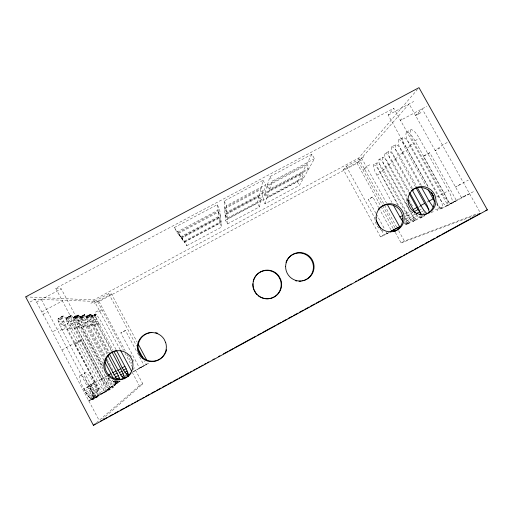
<?xml version="1.0" encoding="UTF-8"?>
<svg xmlns="http://www.w3.org/2000/svg" width="513" height="513" viewBox="0 0 513 513"><rect width="100%" height="100%" fill="white"/><g stroke="black" fill="none" stroke-linecap="round" stroke-linejoin="round"><path stroke-width="0.38" stroke-dasharray="2.56 1.92" d="M57.982 320.029L58.45 318.393L63.086 315.912L65.119 317.361L68.191 321.427L101.093 383.096L103.87 390.56L103.741 392.727L99.105 395.254L98.387 395.202L94.302 390.573L90.936 384.897L59.271 324.338L57.982 320.029L62.964 317.502L58.418 321.901L64.054 321.811L59.271 324.338L65.215 324.633L60.496 327.159M415.831 213.818L418.672 217.095L420.673 218.057L421.282 216.415L420.993 214.716M98.156 396.286C98.323 389.284 94.001 382.967 90.41 377.228A13.505 3.078 62.2 0 0 84.748 373.169A13.505 3.078 62.2 0 0 87.325 383.429C89.993 388.219 92.269 394.51 97.534 396.85L98.156 396.286L92.673 399.499C87.338 397.261 85.036 390.912 82.375 386.116A13.511 3.187 62.2 0 1 79.874 375.811A13.511 3.187 62.2 0 1 85.633 379.819C89.249 385.545 93.597 391.906 93.315 398.922M115.38 380.665L116.015 383.249L120.51 380.749L115.874 383.968L119.92 381.768L120.042 381.056L115.367 384.013L111.327 379.049M259.373 206.88L257.34 203.148L258.866 197.037L225.079 215.082L225.444 220.199L227.477 223.944L259.373 206.88L261.021 200.981L258.866 197.037M261.303 199.961L259.129 195.972L260.739 189.554L224.636 208.817L225.021 214.19L227.188 218.198L261.303 199.961L263.034 193.767L260.739 189.554M263.361 192.599L261.04 188.342L263.054 180.275L224.078 201.038L224.566 207.797L226.887 212.081L263.361 192.599L265.542 184.821L263.054 180.275M262.945 200.153L264.804 193.863L301.291 174.375L303.446 178.3L299.438 185.443L264.977 203.879L262.945 200.153L297.399 181.73L301.291 174.375M265.131 192.773L267.081 186.168L306.049 165.378L308.351 169.566L304.138 177.062L267.305 196.755L265.131 192.773L301.965 173.099L306.049 165.378M267.453 184.924L269.902 176.626L311.942 154.227L314.431 158.748L309.147 168.155L269.774 189.175L267.453 184.924L306.819 163.923L311.942 154.227M264.977 203.879L266.959 197.806L303.446 178.3M267.305 196.755L269.383 190.381L308.351 169.566M269.774 189.175L272.39 181.172L314.431 158.748M103.934 360.376L85.293 325.236L80.855 318.009L77.803 315.065L73.577 317.335L73.256 318.81L73.692 320.522L77.027 328.051L103.434 377.908L106.486 383.089L110.115 387.366L110.731 387.443L114.957 385.141L114.995 383.211L113.553 379.036M403.943 222.866L406.046 224.598L406.687 224.579L410.233 222.648L410.496 220.802L409.329 217.025L382.352 167.963L379.678 164.352L378.536 163.275L377.036 162.897L373.496 164.801L373.246 165.519L374.541 170.592L391.804 202.372M137.458 352.976L144.198 365.628L139.574 368.161L120.824 332.931L125.473 330.481L137.08 352.271M110.115 387.366L115.348 384.872L110.731 387.443L110.257 383.628L106.845 375.997M377.036 162.897L376.863 164.897L379.056 170.983L397.62 204.655M109.609 388.758L109.853 388.085L109.128 384.756L105.569 376.786L77.155 323.312L72.666 316.854L70.781 315.469L65.953 318.252L67.248 323.498L97.476 381.236L100.676 386.655L104.524 391.105L105.184 391.169L109.609 388.758L107.954 387.866L106.659 386.34L101.959 378.799L72.904 323.786L70.871 318.785L70.422 317.008L70.781 315.469M407.104 196.421L386.789 160.511L383.262 157.26L378.94 159.383C378.081 163.185 380.774 166.892 382.249 170.258L406.309 213.671L409.15 218.051L411.759 220.891L413.446 221.43L417.127 219.429L417.441 217.467L417.024 215.684L413.318 217.704L413.741 219.481L413.446 221.43M382.615 157.414C381.704 161.21 384.41 164.942 385.879 168.302L411.343 214.011L415.415 218.904L417.127 219.429M412.279 188.162L393.176 154.516L389.45 151.181L384.936 153.406C383.955 157.376 386.77 161.281 388.309 164.788L407.322 199.063M105.447 390.483L105.184 391.169L110.391 387.725L105.447 390.483L104.748 387.142L102.632 381.993L74.347 328.429L69.659 320.888L66.363 317.842L71.345 315.437L65.953 318.252L70.813 315.854L65.972 319.394L70.704 316.989L66.408 321.176L71.794 321.093L67.248 323.498L72.923 323.78L68.421 326.191M388.758 151.361C387.725 155.317 390.547 159.248 392.079 162.762L408.38 192.125M421.346 185.379L403.231 152.797C401.301 149.809 399.556 146.141 396.171 144.583L391.445 146.923C390.322 151.066 393.266 155.195 394.875 158.863L411.49 188.79M99.105 395.254L99.266 393.067L96.521 385.584L66.921 329.474C64.478 325.633 62.58 320.689 58.45 318.393L63.702 315.88L57.995 318.829M395.42 144.788C394.247 148.924 397.197 153.079 398.806 156.754L415.421 186.661M435.447 209.419L437.627 210.17L442.328 207.194C442.706 203.142 440.468 199.39 438.756 195.87L410.939 145.904C408.919 142.794 407.072 138.927 403.481 137.401L398.524 139.869C397.248 144.198 400.32 148.571 402.012 152.419L420.179 185.09M92.994 399.21C94.315 394.452 90.897 389.668 89.115 385.41L93.873 382.82M402.679 137.644C401.346 141.966 404.424 146.372 406.116 150.219L425.822 185.648M406.264 132.155C404.808 136.695 408.027 141.351 409.81 145.384L438.128 196.248L441.546 201.481L444.867 204.944L446.214 205.694L447.221 205.694L452.177 202.571C452.678 198.319 450.324 194.35 448.535 190.663L419.371 138.363C417.261 135.111 415.293 131.039 411.477 129.552L406.264 132.155L407.117 131.886C410.907 133.418 412.856 137.478 414.966 140.729L444.123 193.055C445.919 196.748 448.266 200.692 447.811 204.944L447.221 205.694M410.605 129.834C409.092 134.361 412.305 139.049 414.094 143.082L444.078 196.678L449.183 202.597L451.568 203.328M406.687 224.579L406.931 222.745L405.232 217.82M139.574 368.161L144.198 365.628M106.486 383.089L109.25 378.286L103.434 377.908M95.899 392.785L99.067 387.975L94.302 390.573M108.211 378.709L109.013 377.504M114.591 380.293L113.386 382.063L118.785 381.012L114.521 383.358L118.593 381.146L119.92 381.768M116.034 349.597L100.625 320.715L96.957 315.226L95.508 314.046L95.816 316.829L97.617 321.042L113.065 350.219M433.325 211.427L429.516 213.902M95.508 314.046L91.519 316.393L92.058 318.855L95.072 325.499L109.66 352.97M437.627 210.17L438.256 208.086L437.903 206.111L435.986 200.968M111.481 351.155L95.553 321.279L91.699 315.585L90.153 314.36L90.41 317.258L92.263 321.645L108.859 353.027M103.119 368.962L78.13 322.356L81.702 317.938L75.366 318.644L73.577 317.335L78.316 315.04L73.218 317.727L77.841 315.431L73.256 318.81L77.764 316.515L73.692 320.522L78.855 320.433L74.513 322.735L79.945 323.004L102.51 365.75M90.153 314.36L85.985 316.803L86.498 319.362L89.608 326.274L105.678 356.561M388.456 232.883L380.505 236.91L343.434 169.72L346.243 166.289L365.025 156.228M428.066 186.687L388.213 115.059L393.779 108.269L447.945 205.514L474.403 191.105M107.044 354.028L89.922 321.901L85.883 315.976L84.235 314.7L83.997 316.098L84.446 317.727L86.357 322.299L105.094 357.734M456.442 200.577L449.933 204.078L423.34 156.35L427.541 153.791L429.779 152.759L456.442 200.577L449.933 204.078M25.65 296.873L93.738 299.97L358.536 158.171L417.428 89.48M33.537 299.207L99.009 301.529L357.067 163.237L409.118 103.921L461.405 197.595L469.6 193.722M375.926 213.325L368.244 199.416L372.752 196.921L378.523 207.367M77.803 315.065L77.508 316.534L77.957 318.233L79.925 323.01L75.648 325.306M401.859 118.881L400.512 120.363L426.951 106.242M372.695 196.979L368.244 199.416M420.673 218.057L425.008 215.466L421.173 217.557M74.577 344.076L81.317 340.568L107.717 390.419L101.587 393.843L101.042 394.099L74.577 344.076L81.317 340.568M63.086 315.912L62.65 317.528L63.099 319.394L65.196 324.639L95.642 382.339L100.586 390.233L101.965 391.817L103.741 392.727M429.779 152.759L423.34 156.35M101.042 394.099L107.717 390.419M102.125 419.448L142.813 383.865L134.201 367.68M93.251 317.22L96.617 314.302L92.372 316.329L91.782 316.046L95.931 314.02L92.372 316.329L96.938 322.696L111.975 350.892M96.457 422.738L139.356 385.75L142.813 383.865M125.473 330.481L120.824 332.931M41.367 299.483L93.437 398.017L88.903 401.031L109.487 389.822L113.367 387.168L108.128 377.292M146.474 364.499L148.379 363.198L132.181 372.278L146.474 364.499L144.602 360.979M386.295 232.1L387.065 233.492L388.219 232.831M110.731 387.443L115.662 384.179L110.962 386.802M88.672 386.244L83.754 388.912M124.717 376.568L126.115 375.792M116.893 380.146L113.386 382.063L115.431 380.947M395.318 232.434L401.115 242.918L404.411 241.123L478.385 213.248M405.308 216.339L408.29 214.716M413.318 217.704L411.458 213.126L412.702 212.453M84.831 390.912L89.788 388.219M407.713 215.986L411.343 214.011M90.654 388.495L95.418 385.904M419.942 209.772L421.231 209.073M88.929 386.629L83.972 389.316L85.754 392.381L90.698 389.694M405.751 218.974L409.329 217.025M91.372 390.047L96.136 387.45M412.535 215.531L415.017 214.19M409.15 218.051L412.792 216.069M86.671 393.849L91.615 391.162M421.603 211.869L424.174 210.465M91.93 391.509L96.701 388.912M406.508 221.045L410.079 219.102M404.642 222.482L407.457 220.956L409.579 222.674L410.233 222.648M85.754 392.381L87.588 395.087L92.52 392.4M410.528 219.724L414.177 217.743M92.487 392.971L97.265 390.374M422.917 213.664L424.847 212.619M380.505 236.91L388.008 232.831M125.153 376.048L127.032 375.029M406.931 222.745L410.496 220.802M88.499 396.325L93.43 393.644M405.11 224.014L408.63 222.097M413.741 219.481L417.441 217.467M92.853 394.253L97.637 391.65M115.778 381.909L117.785 380.819M411.759 220.891L415.415 218.904M418.672 217.095L422.468 215.024M406.995 223.944L410.547 222.014M406.046 224.598L409.579 222.674M421.282 216.415L423.206 215.37M87.588 395.087L89.339 397.248L94.264 394.568M413.786 220.75L417.473 218.743M412.753 221.481L416.421 219.481M93.212 395.542L98.009 392.926M419.82 217.897L423.629 215.826L424.495 215.979M115.367 384.013L119.426 381.8M90.179 398.165L95.091 395.491M93.353 396.555L98.163 393.939M89.339 397.248L90.891 398.704L95.796 396.036M93.501 397.569L98.316 394.946M88.448 400.736L113.367 387.168M436.601 202.019L440.481 208.99L466.041 195.075M91.603 399.242L98.233 395.619M90.891 398.704L92.141 399.37L97.015 396.716M97.848 396.568L92.141 399.37M92.673 399.499L97.534 396.85M80.195 375.445L85.049 372.81M404.648 213.639L407.04 212.337M101.208 379.152L107.108 375.914M427.137 202.09L429.15 200.993M90.936 384.897L101.959 378.799M436.653 197.011L442.411 193.92M444.123 193.055L448.535 190.663M89.333 385.795L94.091 383.205M406.309 213.671L409.938 211.696M460.129 184.488L455.493 187.001L468.273 180.146M418.653 207.201L421.231 205.796M89.878 386.828L94.642 384.243M89.942 386.943L94.7 384.359M69.858 329.064L74.34 326.653M398.524 139.869L399.313 139.639C402.878 141.203 404.712 145.051 406.726 148.167L410.939 145.904M78.701 326.088L74.347 328.429L79.752 325.954M402.012 152.419L406.116 150.219M77.027 328.051L81.304 325.749M391.445 146.923L392.176 146.724C395.536 148.315 397.274 151.976 399.197 154.964L403.231 152.797M85.293 325.236L81.125 327.474L86.261 325.107M394.875 158.863L398.806 156.754M102.844 363.448L83.581 327.127L87.678 324.921M384.936 153.406L386.622 153.74L387.886 154.881L392.285 161.197L396.151 159.12M83.581 327.127L80.368 319.92L79.925 318.284L80.195 316.867L83.1 319.67L87.351 326.595L91.34 324.447M388.309 164.788L392.079 162.762M93.539 324.165L89.608 326.274L92.276 321.645L87.274 321.394L91.256 319.285L86.498 319.362L90.179 315.687L86.056 317.797L90.198 314.693L85.985 316.803L90.589 314.334L86.274 316.444L87.845 317.656L91.718 323.344L107.647 353.233M378.94 159.383L380.524 159.735L381.717 160.851L385.917 166.943L389.636 164.942M93.077 325.787L96.906 323.722M382.249 170.258L385.879 168.302M98.849 323.466L95.072 325.499L97.637 321.042L93.847 323.075L96.643 318.772L92.815 320.805L95.944 316.822L91.615 317.348L95.578 315.315L91.519 316.393L95.578 314.366L91.782 316.046M373.496 164.801L374.977 165.186L376.106 166.27L380.127 172.163L383.705 170.239M98.246 325.05L101.933 323.068M376.76 175.196L380.261 173.317M61.945 349.988L82.516 338.907M447.227 142.505L442.424 145.089L435.184 150.623L439.821 148.122M186.867 245.676L221.828 226.964L221.25 222.244L219.096 218.275L182.044 238.07L186.867 245.676L182.044 238.07M90.904 303.286L108.756 293.718L111.494 294L137.112 342.062M94.039 303.35L111.494 294M343.434 169.72L361.761 159.902M84.235 314.7L80.195 316.867L84.709 314.674L79.868 317.246L84.279 315.046L79.925 318.284L84.235 316.085L80.368 319.92L85.318 319.836L81.163 322.036L86.37 322.292L82.26 324.498M53.326 331.398L58.277 328.743M60.072 330.443L64.83 327.89M369.758 164.788L366.346 166.616L363.05 170.034L366.378 168.251M61.996 330.173L66.703 327.647M95.598 312.122L99.176 310.198L102.125 310.108L98.631 311.987M414.966 140.729L419.371 138.363M66.921 329.474L71.487 327.025M409.81 145.384L414.094 143.082M174.382 227.516L217.172 204.719L219.654 209.291L220.423 215.531L180.396 236.903L176.863 232.12L174.382 227.516L178.075 232.601L180.396 236.903M36.378 302.138L61.265 288.877L102.523 366.705M388.213 115.059L413.754 101.452M176.863 232.12L219.654 209.291M226.887 212.081L226.566 205.61L265.542 184.821M178.075 232.601L218.102 211.247L217.172 204.719M224.566 207.797L261.04 188.342M178.627 233.364L218.237 212.228L220.539 216.467L221.148 221.424L183.731 241.424L180.922 237.622L178.627 233.364L183.731 241.424M41.835 311.91L62.4 300.932M180.922 237.622L220.539 216.467M227.188 218.198L226.932 213.049L263.034 193.767M181.564 237.404L218.974 217.422L218.237 212.228M225.021 214.19L259.129 195.972M42.855 314.398L47.837 311.731M416.325 114.841L420.974 112.353M420.256 113.097L415.62 115.572L422.154 108.807L480.521 213.261M184.199 242.053L221.25 222.244M227.477 223.944L227.233 219.045L261.021 200.981M184.84 241.912L219.801 223.219L219.096 218.275M225.444 220.199L257.34 203.148M29.998 302.003L35.153 299.265L99.355 420.833M109.487 389.822L55.712 288.312L393.779 108.269M388.726 232.639L387.065 233.492M87.845 317.656L92.34 315.54L86.909 316.733L91.32 314.629L86.274 316.444M81.868 318.131L86.582 315.925L80.874 317.169M440.481 208.99L447.945 205.514M401.115 242.918L475.275 215.216M73.577 317.335L79.162 315.354L74.314 317.65L80.323 316.348L75.366 318.644L78.13 322.356M441.783 207.906L439.577 207.169L436.839 204.341M55.712 288.312L61.265 288.877M114.957 385.141L113.411 384.256L112.187 382.794L109.237 378.299M407.457 220.956L405.103 217.833M406.726 148.167L427.977 186.354M399.197 154.964L416.928 186.867M412.664 188.855L413.818 190.926M392.285 161.197L409.175 191.638M409.041 199.916L413.311 207.611M385.917 166.943L411.458 213.126M380.127 172.163L398.486 205.309M361.614 158.055L386.481 203.001M358.536 158.171L396.696 227.182M398.627 230.664L404.411 241.123M358.433 161.685L382.371 204.982M382.762 205.681L395.125 228.048M357.067 163.237L380.633 205.873M381.024 206.572L393.388 228.939M378.908 208.06L390.835 229.651M376.311 214.017L384.763 229.317M346.243 166.289L375.041 218.467M381.569 230.292L384.256 235.166M306.819 163.923L309.147 168.155M301.965 173.099L304.138 177.062M297.399 181.73L299.438 185.443M269.902 176.626L272.39 181.172M267.081 186.168L269.383 190.381M264.804 193.863L266.959 197.806M224.078 201.038L226.566 205.61M224.636 208.817L226.932 213.049M225.079 215.082L227.233 219.045M218.102 211.247L220.423 215.531M218.974 217.422L221.148 221.424M219.801 223.219L221.828 226.964M108.756 293.718L136.721 346.192M99.009 301.529L125.217 350.789M127.089 354.31L131.956 363.454M97.534 301.477L123.524 350.334M125.025 353.156L132.155 366.564M132.527 367.27L134.406 370.796M93.738 299.97L120.177 349.706M132.251 372.393L139.356 385.75M107.172 359.376L111.283 367.122M111.654 367.827L113.149 370.649M87.351 326.595L104.171 358.305M416.703 214.652A14.018 13.748 46.2 0 1 407.091 197.325M383.044 231.042A14.056 13.832 46.6 0 1 381.755 230.343M381.14 229.946A14.056 13.832 46.6 0 1 379.966 229.042M378.895 228.035A14.056 13.832 46.6 0 1 375.381 221.661M375.099 220.224A14.056 13.832 46.6 0 1 375.17 215.858M129.924 354.784A14.582 14.377 -47.4 0 1 131.738 357.183M132.745 359.196A14.582 14.377 -47.4 0 1 133.425 361.357"/><path stroke-width="0.77" d="M116.406 350.296L126.14 368.744L128.43 374.548L128.391 376.035C121.44 369.668 119.087 359.267 113.815 351.629M93.43 425.341L487.35 209.868L418.993 87.659L25.65 296.873L93.43 425.341L95.245 423.783M390.457 231.703L391.528 231.1L390.483 231.613M100.433 421.154L101.837 420.391M103.241 419.621L107.461 417.313M108.865 416.543L113.078 414.241M114.482 413.472L118.702 411.163M120.106 410.394L124.319 408.091M125.723 407.322L129.943 405.014M131.347 404.25L132.752 403.481M134.156 402.711L135.56 401.942M136.965 401.172L138.369 400.403M139.78 399.633L141.184 398.87M142.588 398.101L143.993 397.331M145.397 396.562L149.61 394.253M151.021 393.49L155.234 391.182M156.638 390.412L160.851 388.11M162.262 387.341L166.475 385.032M167.879 384.263L172.092 381.961M173.503 381.191L177.716 378.883M179.12 378.119L183.333 375.811M184.738 375.041L188.957 372.739M190.361 371.97L191.766 371.2M193.17 370.431L194.574 369.661M195.979 368.892L197.39 368.122M198.794 367.359L200.198 366.59M201.603 365.82L203.007 365.051M204.411 364.281L205.816 363.512M207.22 362.742L208.631 361.979M212.844 359.671L214.248 358.901M218.461 356.599L219.872 355.83M223.379 353.906L227.599 351.604M229.003 350.834L233.216 348.526M234.621 347.756L255.698 336.227M257.103 335.464L261.322 333.155M262.727 332.386L275.372 325.466M276.776 324.703L280.989 322.395M282.4 321.625L286.613 319.323M288.017 318.554L292.23 316.245M293.635 315.476L297.854 313.174M299.259 312.404L303.472 310.096M304.876 309.333L309.095 307.024M310.5 306.255L314.713 303.952M316.117 303.183L320.336 300.875M321.741 300.105L325.954 297.803M327.358 297.033L331.578 294.725M332.982 293.955L337.195 291.653M338.599 290.884L340.01 290.114M341.414 289.345L342.819 288.575M344.223 287.812L345.627 287.043M347.032 286.273L348.436 285.504M349.84 284.734L351.251 283.965M355.464 281.663L356.868 280.893M358.273 280.124L362.486 277.815M363.897 277.052L368.11 274.744M369.514 273.974L373.727 271.672M375.138 270.902L379.351 268.594M380.755 267.824L384.968 265.522M386.379 264.753L390.592 262.444M391.996 261.681L396.209 259.373M397.62 258.603L401.833 256.301M403.237 255.532L404.642 254.762M406.046 253.993L407.45 253.223M408.861 252.454L410.265 251.684M411.67 250.921L413.074 250.152M414.478 249.382L417.992 247.458M419.397 246.689L423.61 244.387M425.014 243.617L429.234 241.309M430.638 240.546L434.851 238.237M436.255 237.468L440.475 235.166M441.879 234.396L468.574 219.788M469.979 219.025L474.198 216.717M475.602 215.947L480.521 213.261M113.777 374.888L117.111 373.079L107.794 355.438M407.707 199.762L414.324 211.574L418.101 209.522L421.102 213.639L419.204 214.671M123.678 370.085L126.14 368.744M393.349 205.155L401.249 219.237L402.654 218.474M119.503 372.618L122.062 371.226L111.853 351.86M114.938 377.408L118.272 375.593L117.111 373.079M416.46 213.479L419.615 211.76M124.704 372.348L127.166 371.008M120.555 374.971L123.114 373.579L122.062 371.226M126.095 373.99L127.949 372.983M116.515 379.312L119.189 377.857L118.272 375.593M121.985 376.683L123.909 375.631L123.114 373.579M390.739 231.344L394.83 229.119M389.854 232.12L399.64 226.791L387.257 204.398M127.192 375.221L128.43 374.548M123.107 377.959L124.396 377.26L123.909 375.631M127.346 376.266L128.583 375.593M108.237 375.24L111.02 373.733L105.056 362.486M112.687 372.739L116.015 370.937M413.138 209.554L416.915 207.502L418.101 209.522M412.266 190.182L420.769 205.495L424.7 203.36L428.971 209.56M421.34 187.174L429.067 201.077L433.171 198.845L434.755 201.487M121.863 368.026L124.941 366.353M399.909 216.999L402.711 215.479M117.624 370.476L120.818 368.744M395.51 228.747L399.64 226.791M127.391 376.414L128.705 375.824M485.856 210.433L487.35 209.868M124.306 378.806L122.851 377.76L120.401 374.362L109.609 354.432M426.816 213.517L423.866 210.304L420.769 205.495M433.132 207.06L429.067 201.077M117.028 379.216L113.238 373.098L105.832 359.132M401.249 219.237L402.628 221.238M414.324 211.574L415.081 212.696M431.452 192.606L433.774 196.768M431.555 192.959L433.883 197.139M428.143 189.816L433.171 198.845M417.313 187.559L427.169 205.508L429.394 212.292M416.197 188.053L424.7 203.36M409.56 192.33L418.005 207.547L420.993 214.716M409.156 193.523L416.915 207.502M393.772 229.638L394.933 231.735M376.196 220.552L380.422 228.208M138.241 344.178L146.878 360.382M138.221 349.007L143.101 358.164M120.555 350.411L131.431 370.867M253.743 289.569L255.48 292.846A14.204 14.165 58.8 0 0 256.917 294.558M111.02 373.733L113.258 378.389M119.189 377.857L119.593 379.101M124.396 377.26L124.531 378.344M411.298 190.74A14.018 13.748 46.2 0 1 432.549 194.793A14.018 13.748 46.2 0 1 424.591 214.691M285.985 262.348A14.165 14.082 50.2 0 1 309.756 257.673A14.165 14.082 50.2 0 1 302.664 280.848M301.208 281.118A14.165 14.082 50.2 0 1 298.996 281.227M296.783 280.996A14.165 14.082 50.2 0 1 295.347 280.649M261.155 297.534A14.204 14.165 58.8 0 0 280.29 279.656L278.553 276.392A14.204 14.165 58.8 0 0 253.178 281.522M260.489 297.207A14.204 14.165 58.8 0 1 258.013 295.565M253.499 288.87A14.204 14.165 58.8 0 1 252.871 283.721M378.209 209.355A14.056 13.832 46.6 0 1 400.294 210.625A14.056 13.832 46.6 0 1 393.715 231.645M166.558 349.731A14.492 14.338 -48.2 0 1 165.282 353.284M164.917 353.944A14.492 14.338 -48.2 0 1 140.338 354.663L138.747 351.258A14.492 14.338 -48.2 0 1 151.867 332.386M155.612 332.674A14.492 14.338 -48.2 0 1 157.773 333.309M131.161 372.945A14.582 14.377 -47.4 0 1 107.3 373.034A14.582 14.377 -47.4 0 1 116.118 350.706M280.688 279.444L278.931 276.148A14.319 14.281 58.6 0 0 253.922 289.435L255.679 292.737A14.319 14.281 58.6 0 0 280.688 279.444M165.686 342.581L164.083 339.164A14.614 14.454 -48.2 0 0 137.984 351.629L139.587 355.06A14.614 14.454 -48.2 0 0 165.686 342.581M407.976 200.096A14.127 13.857 46.2 0 0 428.83 212.844A14.127 13.857 46.2 0 0 429.08 188.604A14.127 13.857 46.2 0 0 407.976 200.096M285.626 266.407A14.274 14.191 50.1 0 0 306.703 279.309A14.274 14.191 50.1 0 0 307.223 254.653A14.274 14.191 50.1 0 0 285.626 266.407M376.119 217.365A14.165 13.941 46.6 0 0 397.03 230.151A14.165 13.941 46.6 0 0 397.351 205.803A14.165 13.941 46.6 0 0 376.119 217.365M121.632 379.466A14.704 14.492 -47.4 0 0 129.09 355.182A14.704 14.492 -47.4 0 0 104.447 361.165A14.704 14.492 -47.4 0 0 121.632 379.466"/></g></svg>
